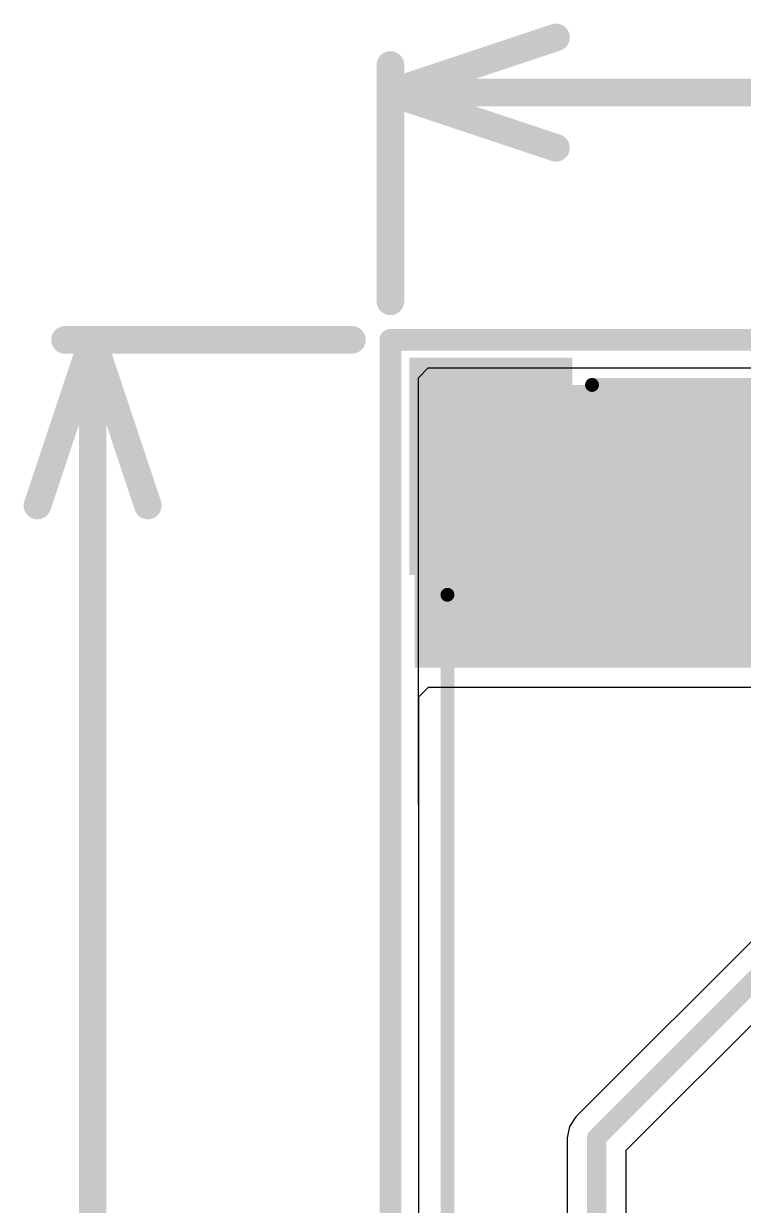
# Model space of a CAD drawing. Header units: inches. Extents: x -3 to 289, y -11 to 89.
# Drawn here: x -3.38 to 3.25, y 25.13 to 36 of the extents above; entities that cross this region are included whole.
import ezdxf

# ---------------------------------------------------------------- set-up
doc = ezdxf.new("R2010")
doc.units = ezdxf.units.IN
for name, color, linetype in [('Board Cutout', 216, 'Continuous'), ('Bottom Layer', 5, 'Continuous'), ('Dimension', 6, 'Continuous'), ('Layer 1', 16, 'Continuous'), ('Layer 2', 76, 'Continuous'), ('Top Layer', 1, 'Continuous'), ('Top Overlay', 2, 'Continuous'), ('Top Paste', 8, 'Continuous'), ('Top Solder', 216, 'Continuous')]:
    doc.layers.add(name, color=color, linetype=linetype)

# ---------------------------------------------------------------- blocks, each defined once
blk = doc.blocks.new('693071010811_77')
at = {"layer": 'Top Layer'}
blk.add_hatch(color=1, dxfattribs=at).paths.add_polyline_path([(5.875, -6.075), (7.275, -6.075), (7.275, -7.975), (5.875, -7.975)])
at = {"layer": 'Top Paste'}
blk.add_hatch(color=8, dxfattribs=at).paths.add_polyline_path([(5.875, -6.075), (7.275, -6.075), (7.275, -7.975), (5.875, -7.975)])
at = {"layer": 'Top Solder'}
blk.add_hatch(color=216, dxfattribs=at).paths.add_polyline_path([(5.825, -6.025), (7.325, -6.025), (7.325, -8.025), (5.825, -8.025)])
at = {"layer": 'Top Overlay'}
for points in [[(6.975, 7.426, 0.127, 0.127, 0), (6.975, -5.844, 0.127, 0.127, 0)], [(5.644, -7.775, 0.127, 0.127, 0), (-6.896, -7.775, 0.127, 0.127, 0)]]:
    blk.add_lwpolyline(points, format="xyseb", dxfattribs=at)
for points in [[(6.943, -5.844, 0.0635, 0.0635, 1), (7.007, -5.844, 0.0635, 0.0635, 1)], [(5.612, -7.775, 0.0635, 0.0635, 1), (5.676, -7.775, 0.0635, 0.0635, 1)]]:
    blk.add_lwpolyline(points, format="xyseb", close=True, dxfattribs=at)

msp = doc.modelspace()

# ---------------------------------------------------------------- hatches: boundary and pattern name
at = {"layer": 'Top Layer'}
msp.add_hatch(color=1, dxfattribs=at).paths.add_polyline_path([(14.772, 32.675), (0.222, 32.675), (0.222, 30.075), (14.772, 30.075)])

# ---------------------------------------------------------------- linework, layer by layer
at = {"layer": 'Board Cutout'}
for points in [[(-0.003, 33.09, 0.2, 0.2, 0), (59.997, 33.09, 0.2, 0.2, 0)], [(-0.003, 33.09, 0.2, 0.2, 0), (0, 0, 0.2, 0.2, 0)]]:
    msp.add_lwpolyline(points, format="xyseb", dxfattribs=at)
msp.add_lwpolyline([(-0.053, 33.09, 0.1, 0.1, 1), (0.047, 33.09, 0.1, 0.1, 1)], format="xyseb", close=True, dxfattribs=at)
msp.add_lwpolyline([(-0.053, 33.09, 0.1, 0.1, 1), (0.047, 33.09, 0.1, 0.1, 1)], format="xyseb", close=True, dxfattribs=at)
at = {"layer": 'Bottom Layer'}
for p, q in [((0.256, 32.741), (0.346, 32.831)), ((0.269, 0.259), (0.256, 32.741)), ((0.346, 32.831), (58.333, 32.831))]:
    msp.add_line(p, q, dxfattribs=at)
at = {"layer": 'Dimension'}
for points in [[(-0.003, 35.365, 0.254, 0.254, 0), (1.521, 35.873, 0.254, 0.254, 0)], [(-0.003, 33.444, 0.254, 0.254, 0), (-0.003, 35.619, 0.254, 0.254, 0)], [(-0.003, 35.365, 0.254, 0.254, 0), (1.521, 34.857, 0.254, 0.254, 0)], [(-0.003, 35.365, 0.254, 0.254, 0), (24.487, 35.365, 0.254, 0.254, 0)], [(-3.251, 31.566, 0.254, 0.254, 0), (-2.743, 33.09, 0.254, 0.254, 0)], [(-2.997, 33.09, 0.254, 0.254, 0), (-0.357, 33.09, 0.254, 0.254, 0)], [(-2.743, 33.09, 0.254, 0.254, 0), (-2.235, 31.566, 0.254, 0.254, 0)], [(-2.743, 23.401, 0.254, 0.254, 0), (-2.743, 33.09, 0.254, 0.254, 0)]]:
    msp.add_lwpolyline(points, format="xyseb", dxfattribs=at)
for points in [[(1.458, 35.873, 0.127, 0.127, 1), (1.585, 35.873, 0.127, 0.127, 1)], [(-0.066, 35.619, 0.127, 0.127, 1), (0.061, 35.619, 0.127, 0.127, 1)], [(-0.066, 35.365, 0.127, 0.127, 1), (0.061, 35.365, 0.127, 0.127, 1)], [(-0.066, 35.365, 0.127, 0.127, 1), (0.061, 35.365, 0.127, 0.127, 1)], [(-0.066, 35.365, 0.127, 0.127, 1), (0.061, 35.365, 0.127, 0.127, 1)], [(1.458, 34.857, 0.127, 0.127, 1), (1.585, 34.857, 0.127, 0.127, 1)], [(-0.066, 33.444, 0.127, 0.127, 1), (0.061, 33.444, 0.127, 0.127, 1)], [(-3.061, 33.09, 0.127, 0.127, 1), (-2.934, 33.09, 0.127, 0.127, 1)], [(-2.807, 33.09, 0.127, 0.127, 1), (-2.68, 33.09, 0.127, 0.127, 1)], [(-2.807, 33.09, 0.127, 0.127, 1), (-2.68, 33.09, 0.127, 0.127, 1)], [(-2.807, 33.09, 0.127, 0.127, 1), (-2.68, 33.09, 0.127, 0.127, 1)], [(-0.42, 33.09, 0.127, 0.127, 1), (-0.293, 33.09, 0.127, 0.127, 1)], [(-3.315, 31.566, 0.127, 0.127, 1), (-3.188, 31.566, 0.127, 0.127, 1)], [(-2.299, 31.566, 0.127, 0.127, 1), (-2.172, 31.566, 0.127, 0.127, 1)]]:
    msp.add_lwpolyline(points, format="xyseb", close=True, dxfattribs=at)
at = {"layer": 'Layer 1'}
for p, q in [((0.256, 32.741), (0.346, 32.831)), ((0.269, 0.259), (0.256, 32.741)), ((0.346, 32.831), (59.997, 32.831)), ((4.115, 28.35), (1.704, 25.939)), ((2.168, 25.634), (4.42, 27.886)), ((1.704, 25.939), (1.645, 25.851)), ((1.645, 25.851), (1.624, 25.747)), ((1.624, 25.747), (1.624, 17.513)), ((2.168, 10.412), (2.168, 25.634))]:
    msp.add_line(p, q, dxfattribs=at)
for points in [[(1.896, 25.747, 0.178, 0.178, 0), (4.307, 28.158, 0.178, 0.178, 0)], [(1.896, 7.019, 0.178, 0.178, 0), (1.896, 25.747, 0.178, 0.178, 0)]]:
    msp.add_lwpolyline(points, format="xyseb", dxfattribs=at)
msp.add_lwpolyline([(1.852, 25.747, 0.0889, 0.0889, 1), (1.941, 25.747, 0.0889, 0.0889, 1)], format="xyseb", close=True, dxfattribs=at)
msp.add_lwpolyline([(1.852, 25.747, 0.0889, 0.0889, 1), (1.941, 25.747, 0.0889, 0.0889, 1)], format="xyseb", close=True, dxfattribs=at)
at = {"layer": 'Layer 2'}
for p, q in [((0.256, 32.741), (0.346, 32.831)), ((0.269, 0.259), (0.256, 32.741)), ((0.346, 32.831), (59.764, 32.831))]:
    msp.add_line(p, q, dxfattribs=at)
at = {"layer": 'Top Layer'}
for p, q in [((0.258, 29.804), (0.347, 29.893)), ((0.268, 3.218), (0.258, 29.804)), ((0.347, 29.893), (4.465, 29.893))]:
    msp.add_line(p, q, dxfattribs=at)
for points in [[(2.13, 31.925, 0.203, 0.203, 0), (2.156, 31.899, 0.203, 0.203, 0)], [(2.156, 30.728, 0.203, 0.203, 0), (2.156, 31.899, 0.203, 0.203, 0)]]:
    msp.add_lwpolyline(points, format="xyseb", dxfattribs=at)
for points in [[(2.079, 31.925, 0.102, 0.102, 1), (2.181, 31.925, 0.102, 0.102, 1)], [(2.105, 31.899, 0.102, 0.102, 1), (2.206, 31.899, 0.102, 0.102, 1)], [(2.105, 31.899, 0.102, 0.102, 1), (2.206, 31.899, 0.102, 0.102, 1)], [(2.105, 30.728, 0.102, 0.102, 1), (2.206, 30.728, 0.102, 0.102, 1)]]:
    msp.add_lwpolyline(points, format="xyseb", close=True, dxfattribs=at)

# ---------------------------------------------------------------- block references
at = {"rotation": 180}
msp.add_blockref('693071010811_77', (7.497, 24.9), dxfattribs=at)

doc.saveas('drawing.dxf')
